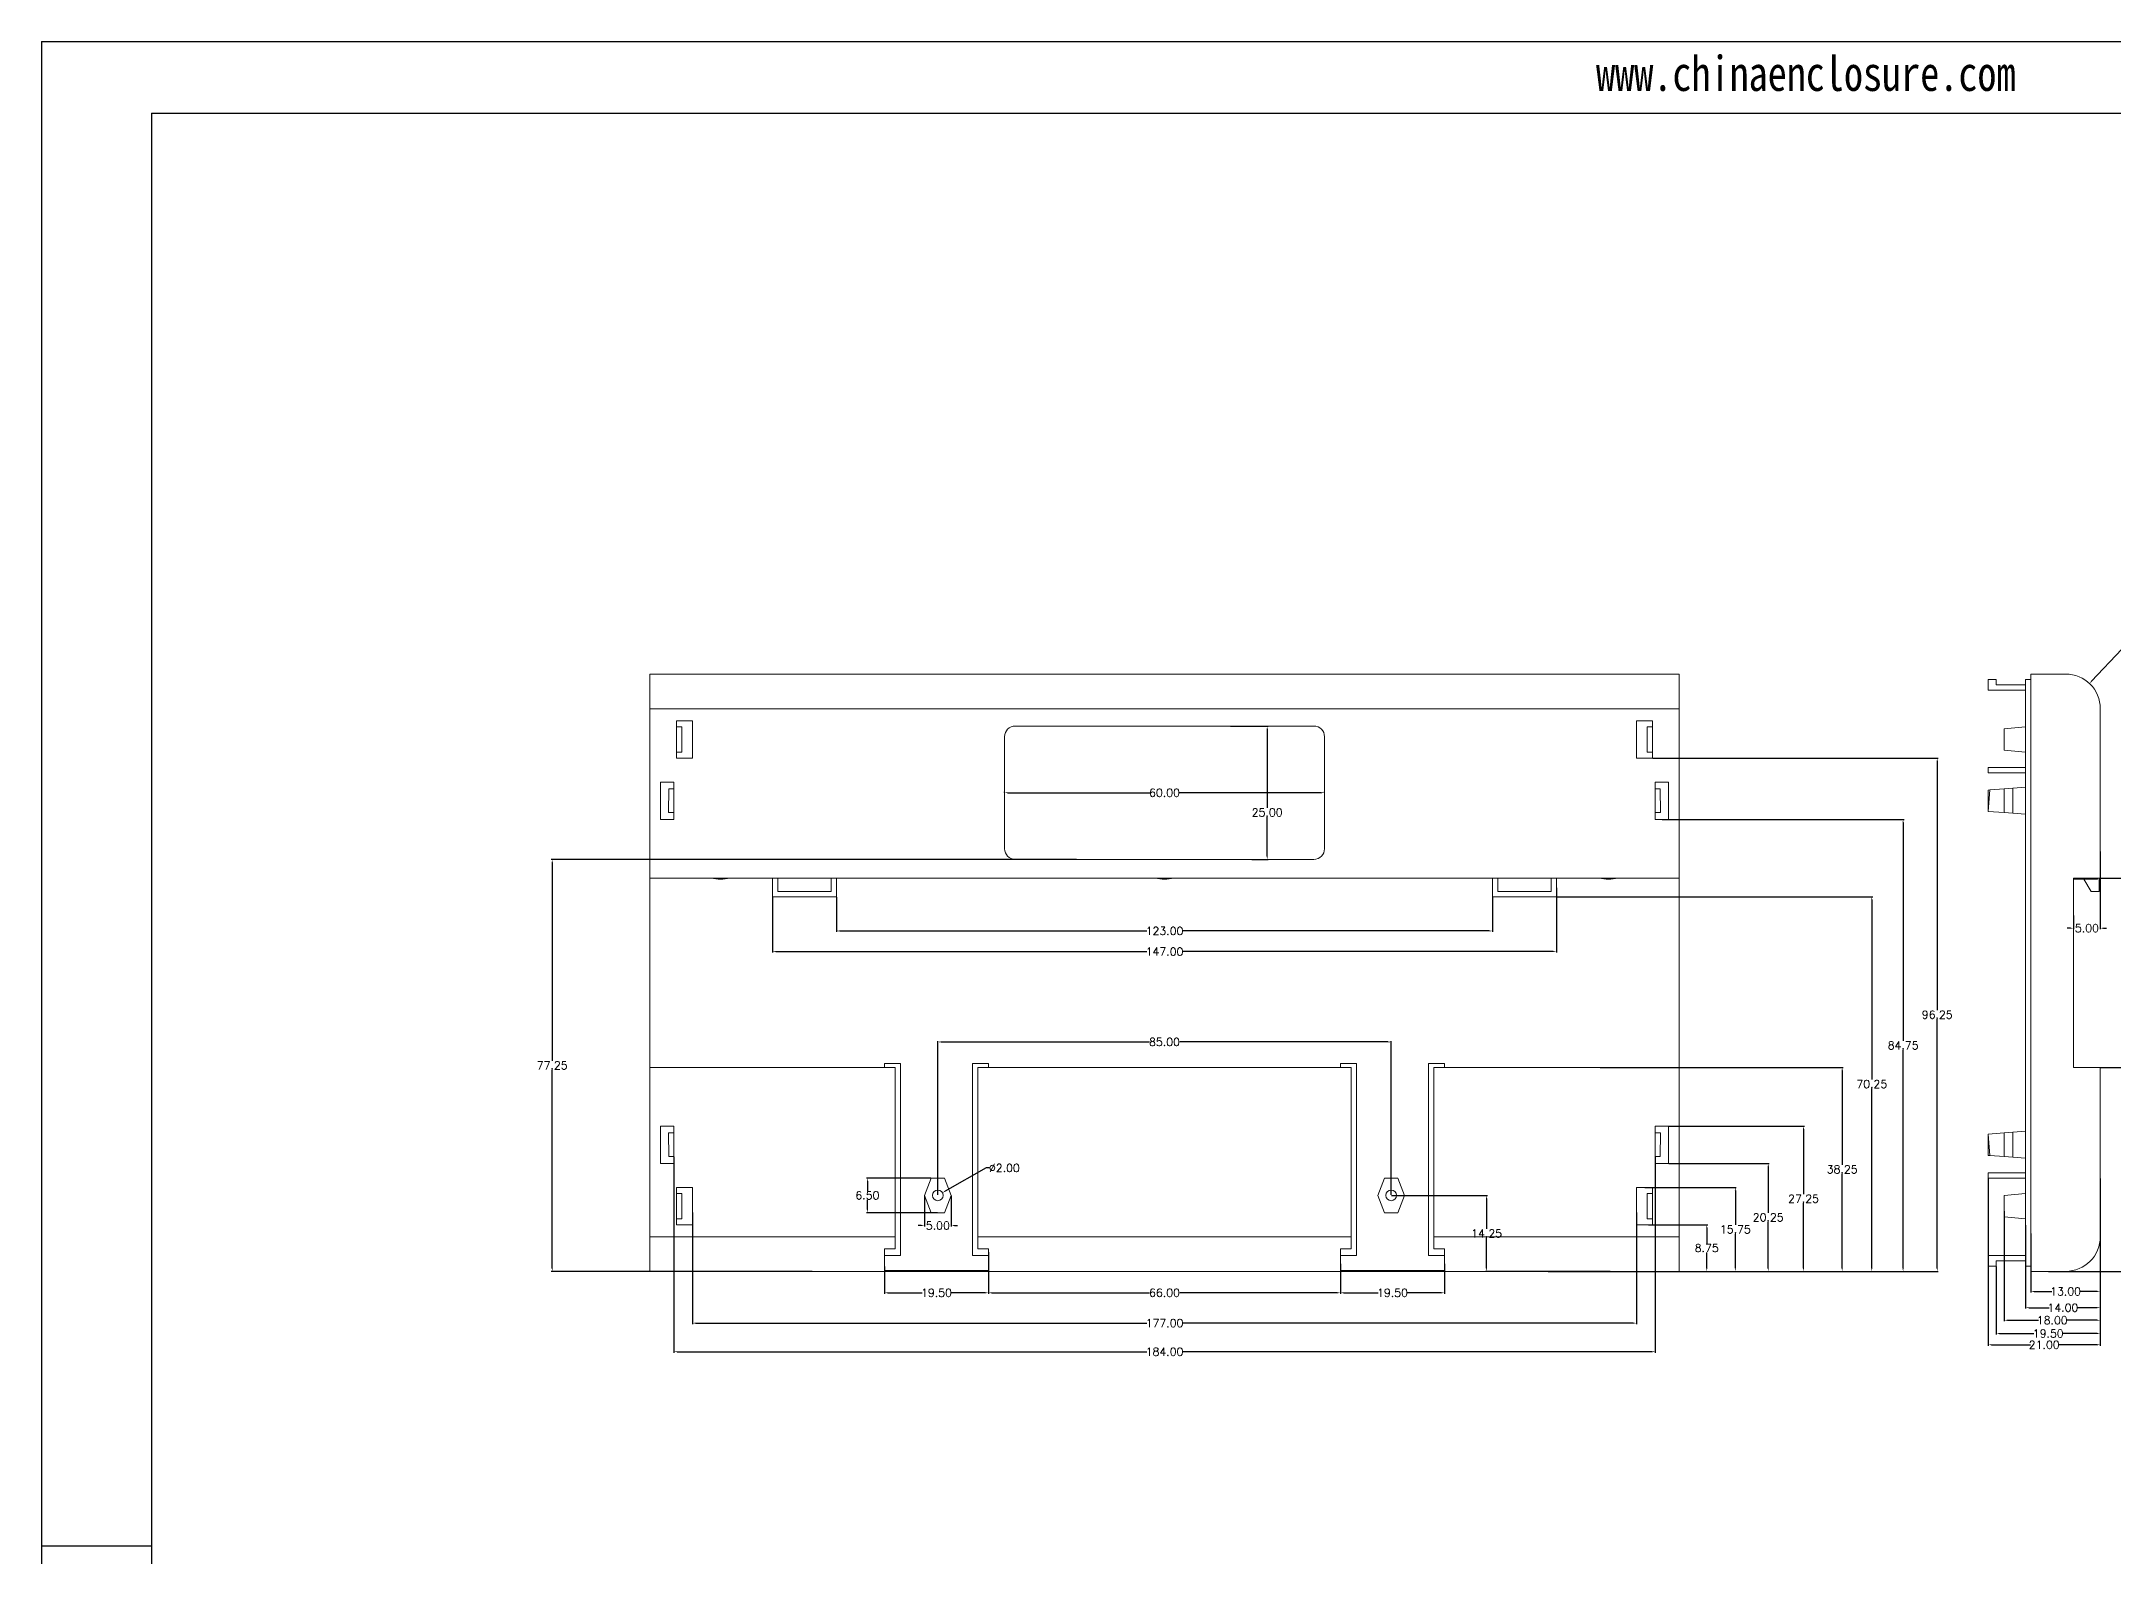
# Model space of a CAD drawing. Header units: inches. Extents: x 1153 to 3231, y 573 to 1137.
# Drawn here: x 2102.5 to 2491, y 853.2 to 1137.3 of the extents above; entities that cross this region are included whole.
import ezdxf

# ---------------------------------------------------------------- set-up
doc = ezdxf.new("R2010")
doc.units = ezdxf.units.IN
doc.layers.add('文字', color=81, linetype='Continuous')
doc.styles.get("Standard").update_dxf_attribs({"font": 'txt', "bigfont": 'gbcbig.shx'})
doc.styles.add('宋体', font='', dxfattribs={"width": 0.8, "height": 3.5})
doc.styles.get('宋体').set_extended_font_data('SimSun')
doc.dimstyles.new('2', dxfattribs={"dimtxt": 1.5, "dimasz": 0.6, "dimexe": 0.18, "dimexo": 0.0625, "dimgap": 0.09, "dimtad": 0, "dimtih": 1, "dimtoh": 1, "dimzin": 0, "dimdsep": 46, "dimtxsty": 'Standard', "dimcen": 0, "dimadec": 0, "dimazin": 2, "dimtfac": 1, "dimtofl": 0, "dimtmove": 0, "dimatfit": 3, "dimfxl": 1, "dimtolj": 1, "dimtzin": 0, "dimarcsym": 0})

# ---------------------------------------------------------------- blocks, each defined once
blk = doc.blocks.new('*D72')
at = {"color": 0, "lineweight": -2, "transparency": 16777216}
for p, q in [((2475.51, 913.75), (2475.51, 902.74)), ((2488.51, 915.42), (2488.51, 902.74)), ((2476.11, 902.92), (2479.42, 902.92)), ((2487.91, 902.92), (2484.6, 902.92))]:
    blk.add_line(p, q, dxfattribs=at)
at = {"color": 0, "transparency": 16777216}
for points in [[(2476.11, 903.02), (2476.11, 902.82), (2475.51, 902.92)], [(2487.91, 903.02), (2487.91, 902.82), (2488.51, 902.92)]]:
    blk.add_solid(points, dxfattribs=at)
at = {"layer": 'Defpoints', "color": 0, "transparency": 16777216}
for p in [(2475.51, 913.82), (2488.51, 915.48), (2475.51, 902.92)]:
    blk.add_point(p, dxfattribs=at)
at = {"color": 0, "transparency": 16777216, "insert": (2482.01, 902.92), "char_height": 1.5, "attachment_point": 5}
blk.add_mtext('\\A1;13.00', dxfattribs=at)
blk = doc.blocks.new('*D73')
at = {"color": 0, "lineweight": -2, "transparency": 16777216}
for p, q in [((2474.51, 915.35), (2474.51, 899.69)), ((2488.51, 916.63), (2488.51, 899.69)), ((2475.11, 899.87), (2478.92, 899.87)), ((2487.91, 899.87), (2484.1, 899.87))]:
    blk.add_line(p, q, dxfattribs=at)
at = {"color": 0, "transparency": 16777216}
for points in [[(2475.11, 899.97), (2475.11, 899.77), (2474.51, 899.87)], [(2487.91, 899.97), (2487.91, 899.77), (2488.51, 899.87)]]:
    blk.add_solid(points, dxfattribs=at)
at = {"layer": 'Defpoints', "color": 0, "transparency": 16777216}
for p in [(2474.51, 915.41), (2488.51, 916.69), (2474.51, 899.87)]:
    blk.add_point(p, dxfattribs=at)
at = {"color": 0, "transparency": 16777216, "insert": (2481.51, 899.87), "char_height": 1.5, "attachment_point": 5}
blk.add_mtext('\\A1;14.00', dxfattribs=at)
blk = doc.blocks.new('*D74')
at = {"color": 0, "lineweight": -2, "transparency": 16777216}
for p, q in [((2470.51, 917.96), (2470.51, 897.33)), ((2488.51, 917.96), (2488.51, 897.33)), ((2471.11, 897.51), (2476.92, 897.51)), ((2487.91, 897.51), (2482.1, 897.51))]:
    blk.add_line(p, q, dxfattribs=at)
at = {"color": 0, "transparency": 16777216}
for points in [[(2471.11, 897.61), (2471.11, 897.41), (2470.51, 897.51)], [(2487.91, 897.61), (2487.91, 897.41), (2488.51, 897.51)]]:
    blk.add_solid(points, dxfattribs=at)
at = {"layer": 'Defpoints', "color": 0, "transparency": 16777216}
for p in [(2470.51, 918.02), (2488.51, 918.02), (2488.51, 897.51)]:
    blk.add_point(p, dxfattribs=at)
at = {"color": 0, "transparency": 16777216, "insert": (2479.51, 897.51), "char_height": 1.5, "attachment_point": 5}
blk.add_mtext('\\A1;18.00', dxfattribs=at)
blk = doc.blocks.new('*D75')
at = {"color": 0, "lineweight": -2, "transparency": 16777216}
for p, q in [((2467.51, 924.12), (2467.51, 892.73)), ((2488.51, 924.12), (2488.51, 892.73)), ((2468.11, 892.91), (2475.42, 892.91)), ((2487.91, 892.91), (2480.6, 892.91))]:
    blk.add_line(p, q, dxfattribs=at)
at = {"color": 0, "transparency": 16777216}
for points in [[(2468.11, 893.01), (2468.11, 892.81), (2467.51, 892.91)], [(2487.91, 893.01), (2487.91, 892.81), (2488.51, 892.91)]]:
    blk.add_solid(points, dxfattribs=at)
at = {"layer": 'Defpoints', "color": 0, "transparency": 16777216}
for p in [(2467.51, 924.18), (2488.51, 924.18), (2488.51, 892.91)]:
    blk.add_point(p, dxfattribs=at)
at = {"color": 0, "transparency": 16777216, "insert": (2478.01, 892.91), "char_height": 1.5, "attachment_point": 5}
blk.add_mtext('\\A1;21.00', dxfattribs=at)
blk = doc.blocks.new('*D76')
at = {"color": 0, "lineweight": -2, "transparency": 16777216}
for p, q in [((2488.51, 914.61), (2488.51, 894.85)), ((2469.01, 907.62), (2469.01, 894.85)), ((2469.61, 895.03), (2476.05, 895.03)), ((2487.91, 895.03), (2481.48, 895.03))]:
    blk.add_line(p, q, dxfattribs=at)
at = {"color": 0, "transparency": 16777216}
for points in [[(2469.61, 895.13), (2469.61, 894.93), (2469.01, 895.03)], [(2487.91, 895.13), (2487.91, 894.93), (2488.51, 895.03)]]:
    blk.add_solid(points, dxfattribs=at)
at = {"layer": 'Defpoints', "color": 0, "transparency": 16777216}
for p in [(2488.51, 914.68), (2469.01, 907.68), (2488.51, 895.03)]:
    blk.add_point(p, dxfattribs=at)
at = {"color": 0, "transparency": 16777216, "insert": (2478.76, 895.03), "char_height": 1.5, "attachment_point": 5}
blk.add_mtext('\\A1;19.50', dxfattribs=at)
blk = doc.blocks.new('*D77')
at = {"color": 0, "lineweight": -2, "transparency": 16777216}
for p, q in [((2488.58, 944.93), (2502.15, 944.93)), ((2501.97, 944.33), (2501.97, 926.65)), ((2501.97, 907.28), (2501.97, 924.97)), ((2478.83, 906.68), (2502.15, 906.68))]:
    blk.add_line(p, q, dxfattribs=at)
at = {"color": 0, "transparency": 16777216}
for points in [[(2501.87, 944.33), (2502.07, 944.33), (2501.97, 944.93)], [(2501.87, 907.28), (2502.07, 907.28), (2501.97, 906.68)]]:
    blk.add_solid(points, dxfattribs=at)
at = {"layer": 'Defpoints', "color": 0, "transparency": 16777216}
for p in [(2488.51, 944.93), (2501.97, 944.93), (2478.76, 906.68)]:
    blk.add_point(p, dxfattribs=at)
at = {"color": 0, "transparency": 16777216, "insert": (2501.97, 925.81), "char_height": 1.5, "attachment_point": 5}
blk.add_mtext('\\A1;38.25', dxfattribs=at)
blk = doc.blocks.new('*D78')
at = {"color": 0, "lineweight": -2, "transparency": 16777216}
for p, q in [((2488.38, 980.43), (2509.01, 980.43)), ((2508.83, 979.83), (2508.83, 944.4)), ((2508.83, 907.28), (2508.83, 942.72)), ((2478.89, 906.68), (2509.01, 906.68))]:
    blk.add_line(p, q, dxfattribs=at)
at = {"color": 0, "transparency": 16777216}
for points in [[(2508.73, 979.83), (2508.93, 979.83), (2508.83, 980.43)], [(2508.73, 907.28), (2508.93, 907.28), (2508.83, 906.68)]]:
    blk.add_solid(points, dxfattribs=at)
at = {"layer": 'Defpoints', "color": 0, "transparency": 16777216}
for p in [(2488.31, 980.43), (2508.83, 980.43), (2478.83, 906.68)]:
    blk.add_point(p, dxfattribs=at)
at = {"color": 0, "transparency": 16777216, "insert": (2508.83, 943.56), "char_height": 1.5, "attachment_point": 5}
blk.add_mtext('\\A1;73.75', dxfattribs=at)
blk = doc.blocks.new('*D79')
at = {"color": 0, "lineweight": -2, "transparency": 16777216}
for p, q in [((2492.55, 1023.34), (2486.89, 1017.35)), ((2493.15, 1023.34), (2492.55, 1023.34))]:
    blk.add_line(p, q, dxfattribs=at)
at = {"color": 0, "transparency": 16777216}
blk.add_solid([(2486.82, 1017.42), (2486.96, 1017.28), (2486.48, 1016.91)], dxfattribs=at)
at = {"layer": 'Defpoints', "color": 0, "transparency": 16777216}
for p in [(2486.48, 1016.91), (2482.01, 1012.18)]:
    blk.add_point(p, dxfattribs=at)
at = {"color": 0, "transparency": 16777216, "insert": (2496.11, 1023.34), "char_height": 1.5, "attachment_point": 5}
blk.add_mtext('\\A1;R6.50', dxfattribs=at)
blk = doc.blocks.new('*D80')
at = {"color": 0, "lineweight": -2, "transparency": 16777216}
for p, q in [((2488.51, 985.42), (2488.51, 970.85)), ((2483.51, 973.43), (2483.51, 970.85)), ((2482.91, 971.03), (2482.31, 971.03)), ((2489.11, 971.03), (2489.71, 971.03))]:
    blk.add_line(p, q, dxfattribs=at)
at = {"color": 0, "transparency": 16777216}
for points in [[(2482.91, 971.13), (2482.91, 970.93), (2483.51, 971.03)], [(2489.11, 971.13), (2489.11, 970.93), (2488.51, 971.03)]]:
    blk.add_solid(points, dxfattribs=at)
at = {"layer": 'Defpoints', "color": 0, "transparency": 16777216}
for p in [(2488.51, 985.48), (2483.51, 973.49), (2488.51, 971.03)]:
    blk.add_point(p, dxfattribs=at)
at = {"color": 0, "transparency": 16777216, "insert": (2486.01, 971.03), "char_height": 1.5, "attachment_point": 5}
blk.add_mtext('\\A1;5.00', dxfattribs=at)
blk = doc.blocks.new('*D81')
at = {"color": 0, "lineweight": -2, "transparency": 16777216}
for p, q in [((2280.06, 908.07), (2280.06, 902.48)), ((2346.06, 908.07), (2346.06, 902.48)), ((2280.66, 902.66), (2310.22, 902.66)), ((2345.46, 902.66), (2315.9, 902.66))]:
    blk.add_line(p, q, dxfattribs=at)
at = {"color": 0, "transparency": 16777216}
for points in [[(2280.66, 902.76), (2280.66, 902.56), (2280.06, 902.66)], [(2345.46, 902.76), (2345.46, 902.56), (2346.06, 902.66)]]:
    blk.add_solid(points, dxfattribs=at)
at = {"layer": 'Defpoints', "color": 0, "transparency": 16777216}
for p in [(2280.06, 908.13), (2346.06, 908.13), (2346.06, 902.66)]:
    blk.add_point(p, dxfattribs=at)
at = {"color": 0, "transparency": 16777216, "insert": (2313.06, 902.66), "char_height": 1.5, "attachment_point": 5}
blk.add_mtext('\\A1;66.00', dxfattribs=at)
blk = doc.blocks.new('*D82')
at = {"color": 0, "lineweight": -2, "transparency": 16777216}
for p, q in [((2346.06, 908.07), (2346.06, 902.48)), ((2365.56, 908.07), (2365.56, 902.48)), ((2346.66, 902.66), (2353.09, 902.66)), ((2364.96, 902.66), (2358.52, 902.66))]:
    blk.add_line(p, q, dxfattribs=at)
at = {"color": 0, "transparency": 16777216}
for points in [[(2346.66, 902.76), (2346.66, 902.56), (2346.06, 902.66)], [(2364.96, 902.76), (2364.96, 902.56), (2365.56, 902.66)]]:
    blk.add_solid(points, dxfattribs=at)
at = {"layer": 'Defpoints', "color": 0, "transparency": 16777216}
for p in [(2346.06, 908.13), (2365.56, 908.13), (2365.56, 902.66)]:
    blk.add_point(p, dxfattribs=at)
at = {"color": 0, "transparency": 16777216, "insert": (2355.81, 902.66), "char_height": 1.5, "attachment_point": 5}
blk.add_mtext('\\A1;19.50', dxfattribs=at)
blk = doc.blocks.new('*D83')
at = {"color": 0, "lineweight": -2, "transparency": 16777216}
for p, q in [((2280.06, 910.25), (2280.06, 902.48)), ((2260.56, 907.59), (2260.56, 902.48)), ((2261.16, 902.66), (2267.59, 902.66)), ((2279.46, 902.66), (2273.02, 902.66))]:
    blk.add_line(p, q, dxfattribs=at)
at = {"color": 0, "transparency": 16777216}
for points in [[(2261.16, 902.76), (2261.16, 902.56), (2260.56, 902.66)], [(2279.46, 902.76), (2279.46, 902.56), (2280.06, 902.66)]]:
    blk.add_solid(points, dxfattribs=at)
at = {"layer": 'Defpoints', "color": 0, "transparency": 16777216}
for p in [(2280.06, 910.32), (2260.56, 907.65), (2280.06, 902.66)]:
    blk.add_point(p, dxfattribs=at)
at = {"color": 0, "transparency": 16777216, "insert": (2270.31, 902.66), "char_height": 1.5, "attachment_point": 5}
blk.add_mtext('\\A1;19.50', dxfattribs=at)
blk = doc.blocks.new('*D84')
at = {"color": 0, "lineweight": -2, "transparency": 16777216}
for p, q in [((2270.56, 921), (2270.56, 949.87)), ((2271.16, 949.69), (2310.22, 949.69)), ((2354.96, 949.69), (2315.9, 949.69)), ((2355.56, 921), (2355.56, 949.87))]:
    blk.add_line(p, q, dxfattribs=at)
at = {"color": 0, "transparency": 16777216}
for points in [[(2271.16, 949.79), (2271.16, 949.59), (2270.56, 949.69)], [(2354.96, 949.79), (2354.96, 949.59), (2355.56, 949.69)]]:
    blk.add_solid(points, dxfattribs=at)
at = {"layer": 'Defpoints', "color": 0, "transparency": 16777216}
for p in [(2355.56, 949.69), (2270.56, 920.93), (2355.56, 920.93)]:
    blk.add_point(p, dxfattribs=at)
at = {"color": 0, "transparency": 16777216, "insert": (2313.06, 949.69), "char_height": 1.5, "attachment_point": 5}
blk.add_mtext('\\A1;85.00', dxfattribs=at)
blk = doc.blocks.new('*D85')
at = {"color": 0, "lineweight": -2, "transparency": 16777216}
for p, q in [((2224.56, 917.7), (2224.56, 896.79)), ((2401.56, 917.7), (2401.56, 896.79)), ((2225.16, 896.97), (2309.72, 896.97)), ((2400.96, 896.97), (2316.4, 896.97))]:
    blk.add_line(p, q, dxfattribs=at)
at = {"color": 0, "transparency": 16777216}
for points in [[(2225.16, 897.07), (2225.16, 896.87), (2224.56, 896.97)], [(2400.96, 897.07), (2400.96, 896.87), (2401.56, 896.97)]]:
    blk.add_solid(points, dxfattribs=at)
at = {"layer": 'Defpoints', "color": 0, "transparency": 16777216}
for p in [(2224.56, 917.76), (2401.56, 917.76), (2401.56, 896.97)]:
    blk.add_point(p, dxfattribs=at)
at = {"color": 0, "transparency": 16777216, "insert": (2313.06, 896.97), "char_height": 1.5, "attachment_point": 5}
blk.add_mtext('\\A1;177.00', dxfattribs=at)
blk = doc.blocks.new('*D86')
at = {"color": 0, "lineweight": -2, "transparency": 16777216}
for p, q in [((2221.06, 928.13), (2221.06, 891.43)), ((2405.06, 928.13), (2405.06, 891.43)), ((2221.66, 891.61), (2309.72, 891.61)), ((2404.46, 891.61), (2316.4, 891.61))]:
    blk.add_line(p, q, dxfattribs=at)
at = {"color": 0, "transparency": 16777216}
for points in [[(2221.66, 891.71), (2221.66, 891.51), (2221.06, 891.61)], [(2404.46, 891.71), (2404.46, 891.51), (2405.06, 891.61)]]:
    blk.add_solid(points, dxfattribs=at)
at = {"layer": 'Defpoints', "color": 0, "transparency": 16777216}
for p in [(2221.06, 928.2), (2405.06, 928.2), (2405.06, 891.61)]:
    blk.add_point(p, dxfattribs=at)
at = {"color": 0, "transparency": 16777216, "insert": (2313.06, 891.61), "char_height": 1.5, "attachment_point": 5}
blk.add_mtext('\\A1;184.00', dxfattribs=at)
blk = doc.blocks.new('*D87')
at = {"color": 0, "lineweight": -2, "transparency": 16777216}
for p, q in [((2251.56, 976.87), (2251.56, 970.33)), ((2374.56, 976.87), (2374.56, 970.33)), ((2252.16, 970.51), (2309.72, 970.51)), ((2373.96, 970.51), (2316.4, 970.51))]:
    blk.add_line(p, q, dxfattribs=at)
at = {"color": 0, "transparency": 16777216}
for points in [[(2252.16, 970.61), (2252.16, 970.41), (2251.56, 970.51)], [(2373.96, 970.61), (2373.96, 970.41), (2374.56, 970.51)]]:
    blk.add_solid(points, dxfattribs=at)
at = {"layer": 'Defpoints', "color": 0, "transparency": 16777216}
for p in [(2251.56, 976.93), (2374.56, 976.93), (2374.56, 970.51)]:
    blk.add_point(p, dxfattribs=at)
at = {"color": 0, "transparency": 16777216, "insert": (2313.06, 970.51), "char_height": 1.5, "attachment_point": 5}
blk.add_mtext('\\A1;123.00', dxfattribs=at)
blk = doc.blocks.new('*D88')
at = {"color": 0, "lineweight": -2, "transparency": 16777216}
for p, q in [((2283.06, 996.5), (2283.06, 996.61)), ((2283.66, 996.43), (2310.34, 996.43)), ((2342.46, 996.43), (2315.77, 996.43)), ((2343.06, 996.5), (2343.06, 996.61))]:
    blk.add_line(p, q, dxfattribs=at)
at = {"color": 0, "transparency": 16777216}
for points in [[(2283.66, 996.53), (2283.66, 996.33), (2283.06, 996.43)], [(2342.46, 996.53), (2342.46, 996.33), (2343.06, 996.43)]]:
    blk.add_solid(points, dxfattribs=at)
at = {"layer": 'Defpoints', "color": 0, "transparency": 16777216}
for p in [(2283.06, 996.43), (2343.06, 996.43), (2343.06, 996.43)]:
    blk.add_point(p, dxfattribs=at)
at = {"color": 0, "transparency": 16777216, "insert": (2313.06, 996.43), "char_height": 1.5, "attachment_point": 5}
blk.add_mtext('\\A1;60.00', dxfattribs=at)
blk = doc.blocks.new('*D89')
at = {"color": 0, "lineweight": -2, "transparency": 16777216}
for p, q in [((2355.62, 920.93), (2373.63, 920.93)), ((2373.45, 920.33), (2373.45, 914.65)), ((2373.45, 907.28), (2373.45, 912.97)), ((2396.62, 906.68), (2373.27, 906.68))]:
    blk.add_line(p, q, dxfattribs=at)
at = {"color": 0, "transparency": 16777216}
for points in [[(2373.35, 920.33), (2373.55, 920.33), (2373.45, 920.93)], [(2373.35, 907.28), (2373.55, 907.28), (2373.45, 906.68)]]:
    blk.add_solid(points, dxfattribs=at)
at = {"layer": 'Defpoints', "color": 0, "transparency": 16777216}
for p in [(2355.56, 920.93), (2373.45, 920.93), (2396.68, 906.68)]:
    blk.add_point(p, dxfattribs=at)
at = {"color": 0, "transparency": 16777216, "insert": (2373.45, 913.81), "char_height": 1.5, "attachment_point": 5}
blk.add_mtext('\\A1;14.25', dxfattribs=at)
blk = doc.blocks.new('*D90')
at = {"color": 0, "lineweight": -2, "transparency": 16777216}
for p, q in [((2403.81, 915.43), (2414.91, 915.43)), ((2414.73, 914.83), (2414.73, 911.9)), ((2414.73, 907.28), (2414.73, 910.22)), ((2400.28, 906.68), (2414.91, 906.68))]:
    blk.add_line(p, q, dxfattribs=at)
at = {"color": 0, "transparency": 16777216}
for points in [[(2414.63, 914.83), (2414.83, 914.83), (2414.73, 915.43)], [(2414.63, 907.28), (2414.83, 907.28), (2414.73, 906.68)]]:
    blk.add_solid(points, dxfattribs=at)
at = {"layer": 'Defpoints', "color": 0, "transparency": 16777216}
for p in [(2403.75, 915.43), (2414.73, 915.43), (2400.22, 906.68)]:
    blk.add_point(p, dxfattribs=at)
at = {"color": 0, "transparency": 16777216, "insert": (2414.73, 911.06), "char_height": 1.5, "attachment_point": 5}
blk.add_mtext('\\A1;8.75', dxfattribs=at)
blk = doc.blocks.new('*D91')
at = {"color": 0, "lineweight": -2, "transparency": 16777216}
for p, q in [((2403.12, 922.43), (2420.27, 922.43)), ((2420.09, 921.83), (2420.09, 915.4)), ((2420.09, 907.28), (2420.09, 913.72)), ((2404.15, 906.68), (2420.27, 906.68))]:
    blk.add_line(p, q, dxfattribs=at)
at = {"color": 0, "transparency": 16777216}
for points in [[(2419.99, 921.83), (2420.19, 921.83), (2420.09, 922.43)], [(2419.99, 907.28), (2420.19, 907.28), (2420.09, 906.68)]]:
    blk.add_solid(points, dxfattribs=at)
at = {"layer": 'Defpoints', "color": 0, "transparency": 16777216}
for p in [(2403.06, 922.43), (2404.09, 906.68), (2420.09, 906.68)]:
    blk.add_point(p, dxfattribs=at)
at = {"color": 0, "transparency": 16777216, "insert": (2420.09, 914.56), "char_height": 1.5, "attachment_point": 5}
blk.add_mtext('\\A1;15.75', dxfattribs=at)
blk = doc.blocks.new('*D92')
at = {"color": 0, "lineweight": -2, "transparency": 16777216}
for p, q in [((2407.62, 926.93), (2426.43, 926.93)), ((2426.25, 926.33), (2426.25, 917.65)), ((2426.25, 907.28), (2426.25, 915.97)), ((2396.68, 906.68), (2426.43, 906.68))]:
    blk.add_line(p, q, dxfattribs=at)
at = {"color": 0, "transparency": 16777216}
for points in [[(2426.15, 926.33), (2426.35, 926.33), (2426.25, 926.93)], [(2426.15, 907.28), (2426.35, 907.28), (2426.25, 906.68)]]:
    blk.add_solid(points, dxfattribs=at)
at = {"layer": 'Defpoints', "color": 0, "transparency": 16777216}
for p in [(2407.56, 926.93), (2396.62, 906.68), (2426.25, 906.68)]:
    blk.add_point(p, dxfattribs=at)
at = {"color": 0, "transparency": 16777216, "insert": (2426.25, 916.81), "char_height": 1.5, "attachment_point": 5}
blk.add_mtext('\\A1;20.25', dxfattribs=at)
blk = doc.blocks.new('*D93')
at = {"color": 0, "lineweight": -2, "transparency": 16777216}
for p, q in [((2407.62, 933.93), (2433.06, 933.93)), ((2432.88, 933.33), (2432.88, 921.15)), ((2432.88, 907.28), (2432.88, 919.47)), ((2394.75, 906.68), (2433.06, 906.68))]:
    blk.add_line(p, q, dxfattribs=at)
at = {"color": 0, "transparency": 16777216}
for points in [[(2432.78, 933.33), (2432.98, 933.33), (2432.88, 933.93)], [(2432.78, 907.28), (2432.98, 907.28), (2432.88, 906.68)]]:
    blk.add_solid(points, dxfattribs=at)
at = {"layer": 'Defpoints', "color": 0, "transparency": 16777216}
for p in [(2407.56, 933.93), (2432.88, 933.93), (2394.69, 906.68)]:
    blk.add_point(p, dxfattribs=at)
at = {"color": 0, "transparency": 16777216, "insert": (2432.88, 920.31), "char_height": 1.5, "attachment_point": 5}
blk.add_mtext('\\A1;27.25', dxfattribs=at)
blk = doc.blocks.new('*D94')
at = {"color": 0, "lineweight": -2, "transparency": 16777216}
for p, q in [((2394.75, 944.93), (2440.3, 944.93)), ((2440.12, 944.33), (2440.12, 926.65)), ((2440.12, 907.28), (2440.12, 924.97)), ((2394.75, 906.68), (2440.3, 906.68))]:
    blk.add_line(p, q, dxfattribs=at)
at = {"color": 0, "transparency": 16777216}
for points in [[(2440.02, 944.33), (2440.22, 944.33), (2440.12, 944.93)], [(2440.02, 907.28), (2440.22, 907.28), (2440.12, 906.68)]]:
    blk.add_solid(points, dxfattribs=at)
at = {"layer": 'Defpoints', "color": 0, "transparency": 16777216}
for p in [(2394.69, 944.93), (2440.12, 944.93), (2394.69, 906.68)]:
    blk.add_point(p, dxfattribs=at)
at = {"color": 0, "transparency": 16777216, "insert": (2440.12, 925.81), "char_height": 1.5, "attachment_point": 5}
blk.add_mtext('\\A1;38.25', dxfattribs=at)
blk = doc.blocks.new('*D95')
at = {"color": 0, "lineweight": -2, "transparency": 16777216}
for p, q in [((2386.62, 976.93), (2445.85, 976.93)), ((2445.67, 976.33), (2445.67, 942.65)), ((2445.67, 907.28), (2445.67, 940.97)), ((2389.4, 906.68), (2445.85, 906.68))]:
    blk.add_line(p, q, dxfattribs=at)
at = {"color": 0, "transparency": 16777216}
for points in [[(2445.57, 976.33), (2445.77, 976.33), (2445.67, 976.93)], [(2445.57, 907.28), (2445.77, 907.28), (2445.67, 906.68)]]:
    blk.add_solid(points, dxfattribs=at)
at = {"layer": 'Defpoints', "color": 0, "transparency": 16777216}
for p in [(2386.56, 976.93), (2445.67, 976.93), (2389.33, 906.68)]:
    blk.add_point(p, dxfattribs=at)
at = {"color": 0, "transparency": 16777216, "insert": (2445.67, 941.81), "char_height": 1.5, "attachment_point": 5}
blk.add_mtext('\\A1;70.25', dxfattribs=at)
blk = doc.blocks.new('*D96')
at = {"color": 0, "lineweight": -2, "transparency": 16777216}
for p, q in [((2406.37, 991.43), (2451.72, 991.43)), ((2451.54, 990.83), (2451.54, 949.9)), ((2451.54, 907.28), (2451.54, 948.22)), ((2385.01, 906.68), (2451.72, 906.68))]:
    blk.add_line(p, q, dxfattribs=at)
at = {"color": 0, "transparency": 16777216}
for points in [[(2451.44, 990.83), (2451.64, 990.83), (2451.54, 991.43)], [(2451.44, 907.28), (2451.64, 907.28), (2451.54, 906.68)]]:
    blk.add_solid(points, dxfattribs=at)
at = {"layer": 'Defpoints', "color": 0, "transparency": 16777216}
for p in [(2406.31, 991.43), (2451.54, 991.43), (2384.95, 906.68)]:
    blk.add_point(p, dxfattribs=at)
at = {"color": 0, "transparency": 16777216, "insert": (2451.54, 949.06), "char_height": 1.5, "attachment_point": 5}
blk.add_mtext('\\A1;84.75', dxfattribs=at)
blk = doc.blocks.new('*D97')
at = {"color": 0, "lineweight": -2, "transparency": 16777216}
for p, q in [((2404.62, 1002.93), (2458.12, 1002.93)), ((2457.94, 1002.33), (2457.94, 955.65)), ((2457.94, 907.28), (2457.94, 953.97)), ((2389.4, 906.68), (2458.12, 906.68))]:
    blk.add_line(p, q, dxfattribs=at)
at = {"color": 0, "transparency": 16777216}
for points in [[(2457.84, 1002.33), (2458.04, 1002.33), (2457.94, 1002.93)], [(2457.84, 907.28), (2458.04, 907.28), (2457.94, 906.68)]]:
    blk.add_solid(points, dxfattribs=at)
at = {"layer": 'Defpoints', "color": 0, "transparency": 16777216}
for p in [(2404.56, 1002.93), (2457.94, 1002.93), (2389.33, 906.68)]:
    blk.add_point(p, dxfattribs=at)
at = {"color": 0, "transparency": 16777216, "insert": (2457.94, 954.81), "char_height": 1.5, "attachment_point": 5}
blk.add_mtext('\\A1;96.25', dxfattribs=at)
blk = doc.blocks.new('*D98')
at = {"color": 0, "lineweight": -2, "transparency": 16777216}
for p, q in [((2296.57, 983.93), (2198.07, 983.93)), ((2198.25, 983.33), (2198.25, 946.15)), ((2198.25, 907.28), (2198.25, 944.47)), ((2247, 906.68), (2198.07, 906.68))]:
    blk.add_line(p, q, dxfattribs=at)
at = {"color": 0, "transparency": 16777216}
for points in [[(2198.15, 983.33), (2198.35, 983.33), (2198.25, 983.93)], [(2198.15, 907.28), (2198.35, 907.28), (2198.25, 906.68)]]:
    blk.add_solid(points, dxfattribs=at)
at = {"layer": 'Defpoints', "color": 0, "transparency": 16777216}
for p in [(2296.64, 983.93), (2198.25, 906.68), (2247.06, 906.68)]:
    blk.add_point(p, dxfattribs=at)
at = {"color": 0, "transparency": 16777216, "insert": (2198.25, 945.31), "char_height": 1.5, "attachment_point": 5}
blk.add_mtext('\\A1;77.25', dxfattribs=at)
blk = doc.blocks.new('*D99')
at = {"color": 0, "lineweight": -2, "transparency": 16777216}
for p, q in [((2325.4, 1008.93), (2332.49, 1008.93)), ((2332.31, 1008.33), (2332.31, 993.57)), ((2332.31, 984.53), (2332.31, 991.89)), ((2329.43, 983.93), (2332.49, 983.93))]:
    blk.add_line(p, q, dxfattribs=at)
at = {"color": 0, "transparency": 16777216}
for points in [[(2332.21, 1008.33), (2332.41, 1008.33), (2332.31, 1008.93)], [(2332.21, 984.53), (2332.41, 984.53), (2332.31, 983.93)]]:
    blk.add_solid(points, dxfattribs=at)
at = {"layer": 'Defpoints', "color": 0, "transparency": 16777216}
for p in [(2325.34, 1008.93), (2332.31, 1008.93), (2329.37, 983.93)]:
    blk.add_point(p, dxfattribs=at)
at = {"color": 0, "transparency": 16777216, "insert": (2332.31, 992.73), "char_height": 1.5, "attachment_point": 5}
blk.add_mtext('\\A1;25.00', dxfattribs=at)
blk = doc.blocks.new('*D105')
at = {"color": 0, "lineweight": -2, "transparency": 16777216}
for p, q in [((2279.59, 926.07), (2271.95, 921.72)), ((2280.19, 926.07), (2279.59, 926.07))]:
    blk.add_line(p, q, dxfattribs=at)
at = {"color": 0, "transparency": 16777216}
blk.add_solid([(2271.9, 921.81), (2272, 921.64), (2271.43, 921.43)], dxfattribs=at)
at = {"layer": 'Defpoints', "color": 0, "transparency": 16777216}
for p in [(2271.43, 921.43), (2269.69, 920.44)]:
    blk.add_point(p, dxfattribs=at)
at = {"color": 0, "transparency": 16777216, "insert": (2283.03, 926.07), "char_height": 1.5, "attachment_point": 5}
blk.add_mtext('\\A1;∅2.00', dxfattribs=at)
blk = doc.blocks.new('*D106')
at = {"color": 0, "lineweight": -2, "transparency": 16777216}
for p, q in [((2269.25, 924.18), (2257.17, 924.18)), ((2257.35, 923.58), (2257.35, 921.77)), ((2270.5, 917.68), (2257.17, 917.68)), ((2257.35, 918.28), (2257.35, 920.09))]:
    blk.add_line(p, q, dxfattribs=at)
at = {"color": 0, "transparency": 16777216}
for points in [[(2257.25, 923.58), (2257.45, 923.58), (2257.35, 924.18)], [(2257.25, 918.28), (2257.45, 918.28), (2257.35, 917.68)]]:
    blk.add_solid(points, dxfattribs=at)
at = {"layer": 'Defpoints', "color": 0, "transparency": 16777216}
for p in [(2257.35, 924.18), (2269.31, 924.18), (2270.56, 917.68)]:
    blk.add_point(p, dxfattribs=at)
at = {"color": 0, "transparency": 16777216, "insert": (2257.35, 920.93), "char_height": 1.5, "attachment_point": 5}
blk.add_mtext('\\A1;6.50', dxfattribs=at)
blk = doc.blocks.new('*D107')
at = {"color": 0, "lineweight": -2, "transparency": 16777216}
for p, q in [((2268.06, 920.87), (2268.06, 915.09)), ((2273.06, 920.87), (2273.06, 915.09)), ((2267.46, 915.27), (2266.86, 915.27)), ((2273.66, 915.27), (2274.26, 915.27))]:
    blk.add_line(p, q, dxfattribs=at)
at = {"color": 0, "transparency": 16777216}
for points in [[(2267.46, 915.37), (2267.46, 915.17), (2268.06, 915.27)], [(2273.66, 915.37), (2273.66, 915.17), (2273.06, 915.27)]]:
    blk.add_solid(points, dxfattribs=at)
at = {"layer": 'Defpoints', "color": 0, "transparency": 16777216}
for p in [(2268.06, 920.93), (2273.06, 920.93), (2273.06, 915.27)]:
    blk.add_point(p, dxfattribs=at)
at = {"color": 0, "transparency": 16777216, "insert": (2270.56, 915.27), "char_height": 1.5, "attachment_point": 5}
blk.add_mtext('\\A1;5.00', dxfattribs=at)
blk = doc.blocks.new('*D108')
at = {"color": 0, "lineweight": -2, "transparency": 16777216}
for p, q in [((2239.56, 976.87), (2239.56, 966.45)), ((2386.56, 978.62), (2386.56, 966.45)), ((2240.16, 966.63), (2309.72, 966.63)), ((2385.96, 966.63), (2316.4, 966.63))]:
    blk.add_line(p, q, dxfattribs=at)
at = {"color": 0, "transparency": 16777216}
for points in [[(2240.16, 966.73), (2240.16, 966.53), (2239.56, 966.63)], [(2385.96, 966.73), (2385.96, 966.53), (2386.56, 966.63)]]:
    blk.add_solid(points, dxfattribs=at)
at = {"layer": 'Defpoints', "color": 0, "transparency": 16777216}
for p in [(2239.56, 976.93), (2386.56, 978.68), (2386.56, 966.63)]:
    blk.add_point(p, dxfattribs=at)
at = {"color": 0, "transparency": 16777216, "insert": (2313.06, 966.63), "char_height": 1.5, "attachment_point": 5}
blk.add_mtext('\\A1;147.00', dxfattribs=at)

msp = doc.modelspace()

# ---------------------------------------------------------------- linework, layer by layer
for p, q in [((2102.483, 1137.308), (2900.636, 1137.308)), ((2102.483, 1137.308), (2102.483, 572.957)), ((2123.136, 1123.871), (2887.199, 1123.871)), ((2123.136, 1123.871), (2123.136, 586.394)), ((2123.136, 855.132), (2102.483, 855.132))]:
    msp.add_line(p, q)
at = {"color": 7, "linetype": 'Continuous', "lineweight": 15}
for p, q in [((2216.559, 1012.184), (2216.559, 1018.684)), ((2216.559, 1018.684), (2409.559, 1018.684)), ((2409.559, 1018.684), (2409.559, 1012.184)), ((2475.515, 906.684), (2475.515, 1018.684)), ((2482.015, 1018.684), (2475.515, 1018.684)), ((2467.515, 1017.684), (2467.515, 1015.684)), ((2467.515, 1017.684), (2469.015, 1017.684)), ((2467.515, 1015.684), (2474.515, 1015.684)), ((2469.015, 1017.684), (2469.015, 1016.684)), ((2474.515, 1016.684), (2469.015, 1016.684)), ((2474.515, 907.684), (2474.515, 1017.684)), ((2475.515, 1017.684), (2474.515, 1017.684)), ((2409.559, 1012.184), (2216.559, 1012.184)), ((2216.559, 1012.184), (2216.559, 980.434)), ((2409.559, 980.434), (2409.559, 1012.184)), ((2488.515, 1012.184), (2488.515, 980.434)), ((2221.559, 1009.934), (2224.559, 1009.934)), ((2221.559, 1002.934), (2221.559, 1009.934)), ((2222.559, 1008.809), (2221.559, 1008.809)), ((2222.559, 1004.059), (2222.559, 1008.809)), ((2224.559, 1009.934), (2224.559, 1002.934)), ((2283.059, 1006.934), (2283.059, 985.934)), ((2341.059, 1008.934), (2285.059, 1008.934)), ((2343.059, 985.934), (2343.059, 1006.934)), ((2401.559, 1009.934), (2401.559, 1002.934)), ((2404.559, 1009.934), (2401.559, 1009.934)), ((2403.559, 1004.059), (2403.559, 1008.809)), ((2403.559, 1008.809), (2404.559, 1008.809)), ((2404.559, 1002.934), (2404.559, 1009.934)), ((2474.515, 1008.809), (2470.515, 1008.434)), ((2470.515, 1008.434), (2470.515, 1004.434)), ((2222.559, 1004.059), (2221.559, 1004.059)), ((2224.559, 1002.934), (2221.559, 1002.934)), ((2401.559, 1002.934), (2404.559, 1002.934)), ((2403.559, 1004.059), (2404.559, 1004.059)), ((2470.515, 1004.434), (2474.515, 1004.059)), ((2467.515, 1001.184), (2467.515, 1000.184)), ((2467.515, 1001.184), (2474.515, 1001.184)), ((2474.515, 1000.184), (2467.515, 1000.184)), ((2218.559, 998.434), (2221.059, 998.434)), ((2218.559, 991.434), (2218.559, 998.434)), ((2220.118, 997.171), (2220.059, 992.697)), ((2220.118, 997.171), (2221.059, 997.171)), ((2221.059, 998.434), (2221.059, 991.434)), ((2407.559, 998.434), (2405.059, 998.434)), ((2405.059, 998.434), (2405.059, 991.434)), ((2406.001, 997.171), (2405.059, 997.171)), ((2406.059, 992.697), (2406.001, 997.171)), ((2407.559, 991.434), (2407.559, 998.434)), ((2467.833, 996.959), (2467.515, 992.934)), ((2467.515, 996.934), (2467.833, 996.959)), ((2467.515, 992.934), (2467.515, 996.934)), ((2467.833, 996.959), (2470.515, 997.171)), ((2470.515, 997.171), (2472.115, 997.297)), ((2470.515, 997.171), (2470.515, 992.697)), ((2474.515, 997.487), (2472.115, 997.297)), ((2472.115, 997.297), (2472.115, 992.571)), ((2221.059, 991.434), (2218.559, 991.434)), ((2220.059, 992.697), (2221.059, 992.697)), ((2406.059, 992.697), (2405.059, 992.697)), ((2405.059, 991.434), (2407.559, 991.434)), ((2470.515, 992.697), (2467.515, 992.934)), ((2472.115, 992.571), (2470.515, 992.697)), ((2472.115, 992.571), (2474.515, 992.381)), ((2285.059, 983.934), (2341.059, 983.934)), ((2409.559, 980.434), (2216.559, 980.434)), ((2216.559, 980.434), (2216.559, 944.934)), ((2239.559, 980.434), (2239.559, 976.934)), ((2240.559, 977.934), (2240.559, 980.434)), ((2250.559, 977.934), (2250.559, 980.434)), ((2251.559, 976.934), (2251.559, 980.434)), ((2374.559, 976.934), (2374.559, 980.434)), ((2375.559, 977.934), (2375.559, 980.434)), ((2385.559, 977.934), (2385.559, 980.434)), ((2386.559, 980.434), (2386.559, 976.934)), ((2409.559, 944.934), (2409.559, 980.434)), ((2483.515, 980.434), (2488.515, 980.434)), ((2483.515, 980.434), (2483.515, 944.934)), ((2483.515, 980.234), (2488.015, 980.234)), ((2486.815, 977.934), (2485.435, 980.234)), ((2488.015, 980.434), (2488.015, 980.234)), ((2488.315, 977.934), (2488.315, 980.434)), ((2239.559, 976.934), (2251.559, 976.934)), ((2250.559, 977.934), (2240.559, 977.934)), ((2386.559, 976.934), (2374.559, 976.934)), ((2375.559, 977.934), (2385.559, 977.934)), ((2488.315, 977.934), (2486.815, 977.934)), ((2216.559, 944.934), (2216.559, 913.184)), ((2216.559, 944.934), (2262.559, 944.934)), ((2263.559, 945.684), (2260.559, 945.684)), ((2260.559, 945.684), (2260.559, 944.934)), ((2262.559, 944.934), (2262.559, 913.184)), ((2263.559, 909.684), (2263.559, 945.684)), ((2280.059, 945.684), (2277.059, 945.684)), ((2277.059, 945.684), (2277.059, 909.684)), ((2278.059, 944.934), (2348.059, 944.934)), ((2278.059, 913.184), (2278.059, 944.934)), ((2280.059, 944.934), (2280.059, 945.684)), ((2346.059, 945.684), (2349.059, 945.684)), ((2346.059, 944.934), (2346.059, 945.684)), ((2348.059, 913.184), (2348.059, 944.934)), ((2349.059, 945.684), (2349.059, 909.684)), ((2362.559, 909.684), (2362.559, 945.684)), ((2362.559, 945.684), (2365.559, 945.684)), ((2363.559, 944.934), (2409.559, 944.934)), ((2363.559, 944.934), (2363.559, 913.184)), ((2365.559, 945.684), (2365.559, 944.934)), ((2409.559, 913.184), (2409.559, 944.934)), ((2483.515, 944.934), (2488.515, 944.934)), ((2488.515, 944.934), (2488.515, 913.184)), ((2218.559, 933.934), (2218.559, 926.934)), ((2221.059, 933.934), (2218.559, 933.934)), ((2220.059, 932.671), (2220.118, 928.197)), ((2220.059, 932.671), (2221.059, 932.671)), ((2221.059, 926.934), (2221.059, 933.934)), ((2405.059, 933.934), (2407.559, 933.934)), ((2405.059, 926.934), (2405.059, 933.934)), ((2406.059, 932.671), (2405.059, 932.671)), ((2406.001, 928.197), (2406.059, 932.671)), ((2407.559, 933.934), (2407.559, 926.934)), ((2470.515, 932.671), (2467.515, 932.434)), ((2472.115, 932.797), (2470.515, 932.671)), ((2470.515, 932.671), (2470.515, 928.197)), ((2472.115, 932.797), (2474.515, 932.987)), ((2472.115, 928.071), (2472.115, 932.797)), ((2467.833, 928.409), (2467.515, 932.434)), ((2467.515, 932.434), (2467.515, 928.434)), ((2218.559, 926.934), (2221.059, 926.934)), ((2220.118, 928.197), (2221.059, 928.197)), ((2406.001, 928.197), (2405.059, 928.197)), ((2407.559, 926.934), (2405.059, 926.934)), ((2467.833, 928.409), (2467.515, 928.434)), ((2467.515, 924.184), (2467.515, 925.184)), ((2474.515, 925.184), (2467.515, 925.184)), ((2467.833, 928.409), (2470.515, 928.197)), ((2470.515, 928.197), (2472.115, 928.071)), ((2474.515, 927.881), (2472.115, 928.071)), ((2224.559, 922.434), (2221.559, 922.434)), ((2221.559, 922.434), (2221.559, 915.434)), ((2222.559, 921.309), (2221.559, 921.309)), ((2222.559, 921.309), (2222.559, 916.559)), ((2224.559, 915.434), (2224.559, 922.434)), ((2269.309, 924.184), (2268.059, 920.934)), ((2268.059, 920.934), (2269.309, 917.684)), ((2271.809, 924.184), (2269.309, 924.184)), ((2273.059, 920.934), (2271.809, 924.184)), ((2271.809, 917.684), (2273.059, 920.934)), ((2353.059, 920.934), (2354.309, 924.184)), ((2354.309, 917.684), (2353.059, 920.934)), ((2354.309, 924.184), (2356.809, 924.184)), ((2356.809, 924.184), (2358.059, 920.934)), ((2358.059, 920.934), (2356.809, 917.684)), ((2401.559, 922.434), (2404.559, 922.434)), ((2401.559, 915.434), (2401.559, 922.434)), ((2403.559, 921.309), (2403.559, 916.559)), ((2403.559, 921.309), (2404.559, 921.309)), ((2404.559, 922.434), (2404.559, 915.434)), ((2467.515, 924.184), (2474.515, 924.184)), ((2470.515, 920.934), (2474.515, 921.309)), ((2470.515, 916.934), (2470.515, 920.934)), ((2269.309, 917.684), (2271.809, 917.684)), ((2356.809, 917.684), (2354.309, 917.684)), ((2474.515, 916.559), (2470.515, 916.934)), ((2216.559, 906.684), (2216.559, 913.184)), ((2216.559, 913.184), (2262.559, 913.184)), ((2222.559, 916.559), (2221.559, 916.559)), ((2221.559, 915.434), (2224.559, 915.434)), ((2262.559, 910.934), (2262.559, 913.184)), ((2278.059, 913.184), (2348.059, 913.184)), ((2278.059, 910.934), (2278.059, 913.184)), ((2348.059, 913.184), (2348.059, 910.934)), ((2363.559, 913.184), (2409.559, 913.184)), ((2363.559, 913.184), (2363.559, 910.934)), ((2404.559, 915.434), (2401.559, 915.434)), ((2403.559, 916.559), (2404.559, 916.559)), ((2409.559, 913.184), (2409.559, 906.684)), ((2262.559, 910.934), (2260.559, 910.934)), ((2260.559, 910.934), (2260.559, 906.859)), ((2260.559, 909.684), (2263.559, 909.684)), ((2277.059, 909.684), (2280.059, 909.684)), ((2280.059, 910.934), (2278.059, 910.934)), ((2280.059, 906.859), (2280.059, 910.934)), ((2348.059, 910.934), (2346.059, 910.934)), ((2346.059, 906.859), (2346.059, 910.934)), ((2349.059, 909.684), (2346.059, 909.684)), ((2365.559, 909.684), (2362.559, 909.684)), ((2365.559, 910.934), (2363.559, 910.934)), ((2365.559, 910.934), (2365.559, 906.859)), ((2467.515, 907.684), (2467.515, 909.684)), ((2474.515, 909.684), (2467.515, 909.684)), ((2409.559, 906.684), (2216.559, 906.684)), ((2280.059, 906.859), (2260.559, 906.859)), ((2365.559, 906.859), (2346.059, 906.859)), ((2469.015, 907.684), (2467.515, 907.684)), ((2474.515, 908.684), (2469.015, 908.684)), ((2469.015, 907.684), (2469.015, 908.684)), ((2475.515, 907.684), (2474.515, 907.684)), ((2482.015, 906.684), (2475.515, 906.684))]:
    msp.add_line(p, q, dxfattribs=at)
for centre in [(2270.559, 920.934), (2355.559, 920.934)]:
    msp.add_circle(centre, 1, dxfattribs=at)
for centre, radius, start, end in [((2482.015, 1012.184), 6.5, 0, 90), ((2285.059, 1006.934), 2, 90, 180), ((2341.059, 1006.934), 2, 0, 90), ((2285.059, 985.934), 2, 180, 270), ((2341.059, 985.934), 2, 270, 0), ((2229.809, 987.99), 7.756, 256.9604, 283.0396), ((2313.059, 987.99), 7.756, 256.9604, 283.0396), ((2396.309, 987.99), 7.756, 256.9604, 283.0396), ((2482.015, 913.184), 6.5, 270, 0)]:
    msp.add_arc(centre, radius, start, end, dxfattribs=at)

# ---------------------------------------------------------------- texts
at = {"layer": '文字', "color": 0, "insert": (2393.976, 1134.599), "char_height": 6.56916, "width": 115.41392, "attachment_point": 1, "style": '宋体'}
msp.add_mtext('www.chinaenclosure.com', dxfattribs=at)

# ---------------------------------------------------------------- dimensions: what is measured, and where the dimension line sits
dim = msp.add_radius_dim(center=(2482.015, 1012.184), mpoint=(2486.477, 1016.91), dimstyle='2')
dim.commit()
dim.dimension.update_dxf_attribs({"geometry": '*D79', "text_midpoint": (2496.115, 1023.342), "dimtype": 164})
dim = msp.add_linear_dim(base=(2332.311, 1008.934), p1=(2329.37, 983.934), p2=(2325.34, 1008.934), angle=90, dimstyle='2')
dim.commit()
dim.dimension.update_dxf_attribs({"geometry": '*D99', "text_midpoint": (2332.311, 992.734), "dimtype": 160})
for base, p1, p2, picture, middle in [((2457.936, 1002.934), (2389.334, 906.684), (2404.559, 1002.934), '*D97', (2457.936, 954.809)), ((2451.539, 991.434), (2384.948, 906.684), (2406.309, 991.434), '*D96', (2451.539, 949.059)), ((2198.249, 906.684), (2296.635, 983.934), (2247.06, 906.684), '*D98', (2198.249, 945.309)), ((2508.834, 980.434), (2478.827, 906.684), (2488.315, 980.434), '*D78', (2508.834, 943.559)), ((2445.668, 976.934), (2389.334, 906.684), (2386.559, 976.934), '*D95', (2445.668, 941.809)), ((2440.117, 944.934), (2394.69, 906.684), (2394.69, 944.934), '*D94', (2440.117, 925.809)), ((2501.966, 944.934), (2478.765, 906.684), (2488.515, 944.934), '*D77', (2501.966, 925.809)), ((2432.878, 933.934), (2394.69, 906.684), (2407.559, 933.934), '*D93', (2432.878, 920.309)), ((2426.251, 906.684), (2407.559, 926.934), (2396.622, 906.684), '*D92', (2426.251, 916.809)), ((2257.351, 924.184), (2270.559, 917.684), (2269.309, 924.184), '*D106', (2257.351, 920.934)), ((2373.455, 920.934), (2396.684, 906.684), (2355.559, 920.934), '*D89', (2373.455, 913.809)), ((2420.09, 906.684), (2403.059, 922.434), (2404.088, 906.684), '*D91', (2420.09, 914.559)), ((2414.734, 915.434), (2400.22, 906.684), (2403.749, 915.434), '*D90', (2414.734, 911.059))]:
    dim = msp.add_linear_dim(base=base, p1=p1, p2=p2, angle=90, dimstyle='2')
    dim.commit()
    dim.dimension.update_dxf_attribs({"geometry": picture, "text_midpoint": middle})
for base, p1, p2, picture, middle in [((2343.059, 996.434), (2283.059, 996.434), (2343.059, 996.434), '*D88', (2313.059, 996.434)), ((2488.515, 971.026), (2483.515, 973.489), (2488.515, 985.485), '*D80', (2486.015, 971.026)), ((2386.559, 966.634), (2239.559, 976.934), (2386.559, 978.684), '*D108', (2313.059, 966.634)), ((2374.559, 970.506), (2251.559, 976.934), (2374.559, 976.934), '*D87', (2313.059, 970.506)), ((2355.559, 949.694), (2270.559, 920.934), (2355.559, 920.934), '*D84', (2313.059, 949.694)), ((2405.059, 891.606), (2221.059, 928.197), (2405.059, 928.197), '*D86', (2313.059, 891.606)), ((2273.059, 915.274), (2268.059, 920.934), (2273.059, 920.934), '*D107', (2270.559, 915.274)), ((2488.515, 892.907), (2467.515, 924.184), (2488.515, 924.184), '*D75', (2478.015, 892.907)), ((2401.559, 896.969), (2224.559, 917.762), (2401.559, 917.762), '*D85', (2313.059, 896.969)), ((2488.515, 897.51), (2470.515, 918.023), (2488.515, 918.023), '*D74', (2479.515, 897.51)), ((2488.515, 895.031), (2469.015, 907.684), (2488.515, 914.677), '*D76', (2478.765, 895.031)), ((2474.515, 899.872), (2488.515, 916.693), (2474.515, 915.412), '*D73', (2481.515, 899.872)), ((2475.515, 902.917), (2488.515, 915.484), (2475.515, 913.816), '*D72', (2482.015, 902.917)), ((2280.059, 902.664), (2260.559, 907.652), (2280.059, 910.316), '*D83', (2270.309, 902.664)), ((2346.059, 902.664), (2280.059, 908.133), (2346.059, 908.133), '*D81', (2313.059, 902.664)), ((2365.559, 902.664), (2346.059, 908.133), (2365.559, 908.133), '*D82', (2355.809, 902.664))]:
    dim = msp.add_linear_dim(base=base, p1=p1, p2=p2, dimstyle='2')
    dim.commit()
    dim.dimension.update_dxf_attribs({"geometry": picture, "text_midpoint": middle})
dim = msp.add_diameter_dim_2p(p1=(2269.69, 920.44), p2=(2271.429, 921.428), dimstyle='2')
dim.commit()
dim.dimension.update_dxf_attribs({"geometry": '*D105', "text_midpoint": (2283.028, 926.067), "dimtype": 163})

doc.saveas('drawing.dxf')
